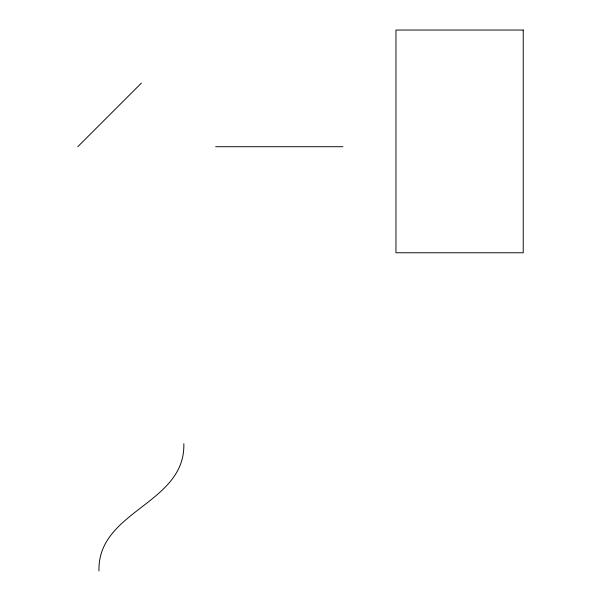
<?xml version="1.0" encoding="UTF-8"?>
<svg xmlns="http://www.w3.org/2000/svg" width="601" height="601" viewBox="0 0 601 601"><rect width="100%" height="100%" fill="white"/><g stroke="black" fill="none" stroke-linecap="round" stroke-linejoin="round"><path stroke-width="0.9" d="M98.985 570.95C97.287 510.519 185.536 504.111 183.838 443.681M77.777 146.712L141.415 83.081M215.654 146.712L342.923 146.712M523.223 30.05L395.954 30.05L395.954 252.773L523.223 252.773L523.223 30.05"/></g></svg>
